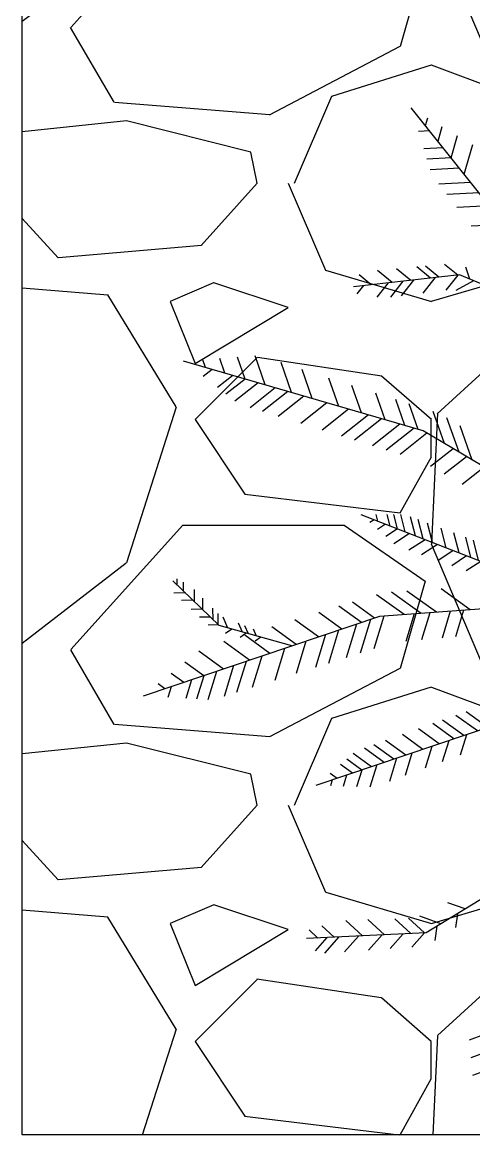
# Model space of a CAD drawing. Extents: x 58467 to 79089, y -33726 to -17391.
# Drawn here: x 76783.94 to 76802.38, y -20874.44 to -20829.01 of the extents above; entities that cross this region are included whole.
import ezdxf

# ---------------------------------------------------------------- set-up
doc = ezdxf.new("R2010")
doc.units = 0
doc.header["$LTSCALE"] = 100
for name, color, linetype in [('BA_elev4', 252, 'Continuous'), ('BA_env_landscp', 84, 'Continuous'), ('BA_furn-fix', 134, 'Continuous')]:
    doc.layers.add(name, color=color, linetype=linetype)

# ---------------------------------------------------------------- blocks, each defined once
blk = doc.blocks.new('MAVİ SEDİR')
for p, q in [((215911.8716054808, 56597.59034718282), (215910.3765419556, 56602.82599665754)), ((215903.6717855713, 56587.30828435443), (215900.8736631522, 56597.10719117464)), ((215909.1169450912, 56594.13617483401), (215916.538062505, 56593.73675527428)), ((215895.0130550279, 56576.45077620862), (215890.8389467983, 56591.06832736379)), ((215886.4234850387, 56565.67999108489), (215880.8843815172, 56585.07769824111)), ((215900.245104547, 56583.01144003677), (215913.0794015247, 56582.32067219651)), ((215895.0130550279, 56576.45077620862), (215911.0397023856, 56575.58818960956)), ((215889.4722293435, 56569.50292632456), (215908.8796277655, 56568.45838086046)), ((215882.1164544036, 56560.27924325353), (215903.2013203212, 56559.14441309357)), ((215876.6832741583, 56553.46637403731), (215897.9651056422, 56552.32094279194)), ((215869.8742591703, 56544.92829385032), (215891.4029334667, 56543.76957702513)), ((215860.0528180122, 56532.61281909995), (215881.9375426571, 56531.43493892437)), ((215890.7266138396, 56499.20259869117), (215899.371833008, 56506.23495866398)), ((215813.0817234965, 56467.95234253223), (215889.6294625041, 56499.32413361954)), ((215882.8474668854, 56496.54464787032), (215885.3188259125, 56504.57588770736)), ((215889.6294625041, 56499.32413361954), (215959.3558964582, 56491.60031569041)), ((215890.7266138396, 56499.20259869117), (215898.4798486609, 56489.36117322731)), ((215903.0912100698, 56497.83293320514), (215912.0424457798, 56505.11421902196)), ((215908.5882517049, 56497.22400849281), (215917.6755359877, 56504.61596154879)), ((215921.6893823992, 56495.77275475142), (215931.1009120218, 56503.42846167004)), ((215933.8818569215, 56494.42215573218), (215943.5951431738, 56502.32332331557)), ((215947.6279637432, 56492.89945594237), (215955.6060425968, 56499.38913784589)), ((215880.2686092899, 56495.48774687263), (215891.9152311545, 56489.21012075549)), ((215905.8067005414, 56497.53212972503), (215913.784292797, 56487.40592029452)), ((215919.78748801, 56495.98343361668), (215927.9730826245, 56485.59320023255)), ((215926.7906398603, 56495.20767230558), (215935.080425466, 56484.68518601057)), ((215936.5533184347, 56494.12622947923), (215943.923109641, 56484.77152108822)), ((215952.8427940202, 56492.32179267603), (215957.14534358, 56486.86043083506)), ((216000.1216885389, 56421.95532577486), (216007.0171228957, 56441.67101901277)), ((216017.4608399337, 56426.99746945053), (216024.1206693656, 56446.03951195331)), ((216030.6893243629, 56430.84425050607), (216035.7079792287, 56445.19378306374)), ((216044.0243204469, 56434.72200464983), (216047.3885865179, 56444.3412446274)), ((216056.6525649493, 56438.39423875764), (216058.4501244333, 56443.5338905229)), ((215986.4826961339, 56417.98917093068), (215993.2148073312, 56437.23788425938)), ((216038.7470135934, 56433.18738863716), (216048.834383249, 56425.22238314144)), ((216052.4102126409, 56437.16058265912), (216058.2429867105, 56432.55501360545)), ((215954.1143466597, 56408.57660713915), (215960.45885583, 56426.71707372562)), ((215968.9460510454, 56412.88959701769), (215975.4681657711, 56431.53788029343)), ((216022.1561001873, 56428.36282904942), (216037.409728982, 56416.31853590598)), ((216030.6893243629, 56430.84425050607), (216043.2857849654, 56420.89806221813)), ((215938.5758968226, 56404.05809900732), (215944.7343373564, 56421.6665509347)), ((215991.9739788931, 56419.58601013032), (216008.8948664341, 56406.22524643704)), ((216002.4602953047, 56422.63538162334), (216019.187171853, 56409.42780936408)), ((216010.8277386536, 56425.06859479522), (216027.3998062177, 56411.98325999241)), ((215916.7233352944, 56397.70347689236), (215922.6200974516, 56414.56372786062)), ((215925.5449091523, 56400.26874908043), (215931.5473072151, 56417.43103832517)), ((215962.523084886, 56411.02182866718), (215979.9888536759, 56397.23082574503)), ((215976.8483344669, 56415.18754387048), (215994.0490668243, 56401.60581419928)), ((215889.8973675418, 56382.74361600925), (215897.8252869889, 56405.41143064543)), ((215899.5468397009, 56388.47077946946), (215906.9076454652, 56409.51708067763)), ((215940.8163952123, 56404.70962540148), (215958.6837670291, 56390.6015159961)), ((215949.4414715117, 56407.21775702369), (215967.1492677875, 56393.23564875688)), ((215881.188490255, 56377.57471527), (215889.0794958308, 56400.13698433421)), ((215919.516980103, 56398.5158556636), (215937.7784198182, 56384.09658952631)), ((215928.8344599109, 56401.22533496952), (215946.9235136865, 56386.94218508482)), ((215910.9949976733, 56395.26550056358), (215928.7125895247, 56381.27565769233)), ((215893.7504292025, 56385.03048865777), (215908.6314207897, 56373.28043053367)), ((215884.9025914193, 56379.7791119587), (215899.5854994743, 56368.18546095312)), ((215873.3604095193, 56372.92858569796), (215887.7849136327, 56361.53897091647)), ((215913.5937053615, 56325.72763268621), (215916.7921990506, 56338.37923768821)), ((215918.5647096025, 56327.66607429201), (215921.7336008994, 56340.20058737242)), ((215925.2947621264, 56330.29045624573), (215928.2115431103, 56341.82774988213)), ((215930.3642548972, 56332.26730342402), (215932.7729353, 56341.79481105559)), ((215935.1512376908, 56334.13398592192), (215937.0801326695, 56341.76370782633)), ((215943.2683909932, 56337.29926740618), (215944.3837272006, 56341.71096694737)), ((215945.7887249157, 56338.28207085977), (215948.5782447263, 56336.45627178994)), ((215898.3779267014, 56319.79424438282), (215901.6670305418, 56332.80425679622)), ((215907.3639023999, 56323.29832289863), (215910.5994946432, 56336.09667080503)), ((215930.3642548972, 56332.26730342402), (215938.1523905864, 56327.16980569596)), ((215938.2864265001, 56335.35655185338), (215943.5072199909, 56331.93943330023)), ((215876.9717557385, 56311.44691446634), (215880.3883335934, 56324.96114887809)), ((215882.0958168258, 56313.44504054325), (215885.4818808332, 56326.83857778197)), ((215889.867456603, 56316.47558913247), (215893.2072403988, 56329.68606552644)), ((215912.2043653127, 56325.18585995282), (215922.904957372, 56318.18209860492)), ((215922.5053606736, 56329.20272998977), (215932.8403322285, 56322.43827491041)), ((215893.6832687558, 56317.96356393161), (215903.8045294964, 56311.3389870509)), ((215904.101592905, 56322.02618629418), (215914.5487339978, 56315.18831390581)), ((215875.6407007755, 56310.92786998463), (215885.1975983494, 56304.67268060237)), ((215884.8719195384, 56314.52758095949), (215894.717565358, 56308.08339981008)), ((216047.8427648379, 56268.62798010567), (216078.1395179308, 56298.05481880628)), ((216071.1662543878, 56291.28177943579), (216071.2063428327, 56297.2142052613)), ((216075.3095172374, 56295.30607627041), (216075.3378021173, 56299.49176997838)), ((215882.5082032915, 56279.03148986327), (215901.6777847543, 56292.89207931952)), ((215904.7983161423, 56277.40861729629), (215924.1678577621, 56291.41378819)), ((215914.8988745652, 56276.67322760646), (215934.3590262802, 56290.74391424101)), ((215926.0903351958, 56275.85841277964), (215944.1584295898, 56288.92257065587)), ((216058.440342894, 56278.92126860165), (216058.4935906712, 56286.8010576163)), ((216063.9896255212, 56284.31121399518), (216064.0441224158, 56292.37585171012)), ((216069.9561285572, 56290.10640009685), (216077.6200222738, 56289.93491578592)), ((215945.4619168248, 56273.61865213002), (215959.9363179554, 56284.08438567172)), ((215954.1670073842, 56270.68229638146), (215968.9007061478, 56281.33551539575)), ((216051.7509353458, 56272.42393483384), (216051.8026773687, 56280.08089715659)), ((216059.0056159832, 56279.4703109352), (216066.1855631329, 56279.30965522482)), ((216064.9975552829, 56285.29020294587), (216072.4423099869, 56285.12362200443)), ((215887.0256612754, 56278.70258804551), (215892.2915046643, 56261.3173480771)), ((215895.7193058169, 56278.0696313024), (215901.0471331396, 56260.47975069425)), ((215909.1059317582, 56277.09499343715), (215914.529203026, 56259.19000359218)), ((215919.3676566055, 56276.34786973008), (215924.8640919036, 56258.20132803331)), ((215939.3679121585, 56274.89171442539), (215945.9120726519, 56253.28609645205)), ((215948.2186733222, 56272.68875740542), (215954.9637091791, 56250.41994720604)), ((215967.0259291113, 56266.34479196646), (215982.142655248, 56277.27495939402)), ((215982.3592035544, 56261.17265179757), (215997.9326603529, 56272.43305889193)), ((216041.9753413966, 56266.99429057413), (216045.193679359, 56274.28072509012)), ((216048.3194868102, 56269.09101390142), (216048.3704564301, 56276.6336733774)), ((216053.6920133806, 56274.30927845664), (216060.637131364, 56274.15387719249)), ((215957.4131217074, 56269.58733402712), (215964.0944851835, 56247.5287388945)), ((215969.236843138, 56265.59901797734), (215975.8363262814, 56243.81075166557)), ((215996.9950646726, 56256.23575945428), (216013.0044783542, 56267.81138570927)), ((215999.8623096431, 56255.26859533409), (216047.8427648379, 56268.62798010567)), ((216023.160898436, 56261.75571203724), (216025.1513740364, 56266.26222138688)), ((216028.4510937942, 56263.22868170832), (216030.7868164892, 56268.51684307085)), ((216032.3593140158, 56264.31686266661), (216034.9500937711, 56270.18248251528)), ((216039.5004199193, 56266.3051885604), (216043.5797723097, 56263.44333049822)), ((216048.3194868102, 56269.09101390142), (216055.0271715436, 56268.94092535153)), ((215977.7480307647, 56262.72806855474), (215984.2885731695, 56241.13439574113)), ((215990.6569097153, 56258.37371282964), (215997.108056974, 56237.07517907568)), ((216014.3001494637, 56250.39849850222), (216030.8250279184, 56262.3468321953)), ((216020.320767439, 56260.96492331637), (216024.1090996684, 56258.30722962001)), ((216027.7590476079, 56245.85861317121), (216044.6848248712, 56258.09681724104)), ((216029.9886623644, 56263.65679290606), (216033.9236892402, 56260.896185998)), ((216004.7930034437, 56253.60539941588), (216011.1462569838, 56232.63006285251)), ((216044.8692464846, 56240.08709011944), (216061.2166995591, 56251.90713617323)), ((216019.7189233102, 56248.57066596836), (216025.9688135147, 56227.93658459618)), ((216030.0667745516, 56245.0801827538), (216036.2450049571, 56224.68268699812)), ((216057.9230571508, 56235.68384678387), (216070.2420250396, 56244.59109166887)), ((216038.3237311078, 56242.29498923006), (216044.4447813475, 56222.08627442142)), ((216049.5025087987, 56238.52422223907), (216055.1365811815, 56219.92327019038)), ((216057.9230571508, 56235.68384678387), (216062.5756792748, 56220.32316357835)), ((216071.0819730529, 56231.24514989832), (216079.3400196423, 56237.21614064268)), ((216065.8743496957, 56233.00175825034), (216069.6002152951, 56220.70077192187)), ((216079.357134849, 56228.45381547799), (216081.5115252398, 56221.34107186541)), ((216083.5434695806, 56227.04170287894), (216087.9558227218, 56230.23206024511)), ((215870.8227116401, 56201.66971374518), (215885.1106164064, 56211.99948746379)), ((215877.7895421634, 56199.31930170951), (215891.9425707137, 56209.55156352462)), ((215886.7486292028, 56196.2967585408), (215900.728211915, 56206.40362364525)), ((215893.1977384113, 56194.12101106822), (215907.0524678714, 56204.13761060459)), ((215902.979072552, 56190.8210649288), (215916.6444376618, 56200.70075909509)), ((215885.0733722781, 56196.86194295649), (215889.1702242857, 56183.33364560863)), ((215896.6917228237, 56192.94223931712), (215900.9123554642, 56179.00520345373)), ((215913.6902936216, 56187.2074011782), (215927.1482919868, 56196.93717472387)), ((215924.9999828773, 56183.39183114853), (215938.2390282931, 56192.96330755697)), ((215907.7816283516, 56189.20081811561), (215912.1204116297, 56174.87363465722)), ((215920.894061842, 56184.77705304916), (215925.3725435489, 56169.98856860158)), ((215932.8407714554, 56180.74657032567), (215945.9280210307, 56190.20830239382)), ((215939.0972443349, 56178.63581291484), (215952.0633700529, 56188.00997566752)), ((215947.5676436855, 56175.77813918305), (215959.5022117676, 56184.40651330334)), ((215931.0921573093, 56181.33650339794), (215935.6792884072, 56166.18924561278)), ((215944.056921567, 56176.96255776387), (215948.4873184228, 56162.33285526923)), ((215953.9480735736, 56173.6255621752), (215963.8036508056, 56180.7508814112)), ((215959.9729382834, 56171.5929428256), (215967.8653815535, 56177.29896861463)), ((215953.9480735736, 56173.6255621752), (215957.2866925226, 56162.60104144822)), ((215963.9188660692, 56170.26169813278), (215966.1569164541, 56162.87138697916)), ((215970.1891334492, 56168.14628684679), (215974.7527451757, 56171.44565629574)), ((215973.3612089633, 56167.07611807471), (215974.557020653, 56163.12740426206)), ((215832.1279493236, 56115.01764919693), (215911.4518617018, 56066.58660488403)), ((215885.8537740776, 56082.21546229769), (215897.1536118912, 56086.15145798204)), ((215890.9386519265, 56079.11090104946), (215892.2106014259, 56070.04151655577)), ((215901.7515164038, 56072.50912986913), (215915.7884861349, 56077.39853210608)), ((215912.6905216965, 56066.5260338415), (215923.0433977582, 56076.06193113118)), ((215921.6064061573, 56066.09004299719), (215932.116171604, 56075.77044902547)), ((215938.9873996917, 56065.24010443202), (215949.8030117874, 56075.2022217658)), ((215953.4060226814, 56064.53502714678), (215964.4753537325, 56074.7308416566)), ((215904.4239019843, 56070.87751059333), (215905.7350344772, 56061.52873950877)), ((215972.0529565137, 56063.62318351972), (215980.1956639384, 56071.12332369321)), ((215982.8183380937, 56063.09675141701), (215988.5635223127, 56068.38856465772)), ((215911.4518617018, 56066.58660488403), (215990.1714890863, 56062.73717895692)), ((215912.6905216965, 56066.5260338415), (215921.0279008685, 56057.18581307724)), ((215926.6498819104, 56065.84341471689), (215935.2823809506, 56056.17257630142)), ((215940.4561408078, 56065.16828231701), (215949.3805229458, 56055.17045234752)), ((215956.024912403, 56064.40696223682), (215965.2784395553, 56054.04039683691)), ((215968.9087035908, 56063.77693893151), (215978.4346116186, 56053.10522997799)), ((215976.9309081335, 56063.38464944556), (215984.6249026026, 56054.76520136512)), ((215864.3171428296, 56002.93820203804), (215883.2091224238, 55995.8638951636)), ((215867.8739639804, 55989.62882383751), (215882.1104134698, 55984.29783075717)), ((215871.4594235522, 55976.21228265067), (215881.002858052, 55972.63863998652))]:
    blk.add_line(p, q)
for points in [[(215733.4426660906, 56289.88447982464), (215818.9489951504, 56481.07118845222), (215921.2796619527, 56609.38746331527)], [(215733.4426660906, 56289.88447982464), (215913.5458313861, 56396.77947370035), (216071.1415706508, 56442.60757347062)], [(215733.4426660906, 56289.88447982464), (215860.7706196467, 56305.12928632936), (215954.3964806886, 56341.63866262959)], [(215733.4426660906, 56289.88447982464), (215866.3579870582, 56203.17598583811), (215984.1948731359, 56163.4211454761)], [(215733.4426660906, 56289.88447982464), (215942.3263698442, 56274.67631848499), (216097.8411571337, 56222.21888147901)]]:
    blk.add_lwpolyline(points)
blk = doc.blocks.new('FRN35_A_R')
at = {"layer": 'BA_elev4'}
h = blk.add_hatch(dxfattribs=at)
h.set_pattern_fill('GRAVEL', color=256, angle=90, style=0)
h.set_pattern_definition([(318.0127875, (57945.15012413157, -45787.03264115117), (228.5999999858178, -203.2000000159581), [3.4172144, -338.30483639565]), (274.969741, (57947.69012413157, -45789.31864115117), (-25.40000144697924, 304.799999879405), [5.864047199999999, -580.5404889352399]), (222.5104470999999, (57948.19812413157, -45795.16064115117), (279.3999999024596, 254.0000001072749), [4.1348152, -409.347227941]), (357.2736889999999, (57954.54812413157, -45805.06664115117), (-507.9999999973313, 25.40000005319725), [5.340045199999998, -528.6643742573797]), (22.83365418000001, (57959.88212413157, -45805.32064115117), (-304.7999999955546, -127.0000000106341), [5.236336999999999, -518.3980774534398]), (87.27368899999998, (57964.70812413158, -45803.28864115117), (-25.40000005319728, -507.9999999973313), [5.340045199999998, -528.6643742573797]), (127.69424047, (57964.96212413157, -45797.95464115117), (254.0000000190041, -330.1999999853589), [7.061936599999999, -699.1311531424701]), (162.25532837, (57960.64412413157, -45792.36664115117), (-558.7999999847885, 177.8000000477929), [6.667195199999999, -660.0525660190499]), (211.42956562, (57954.29412413157, -45790.33464115117), (-330.1999999822602, -203.2000000288312), [5.358129999999999, -530.45545698712]), (265.2363582999999, (57949.72212413157, -45793.12864115117), (25.40000004389256, 279.3999999959952), [6.117132799999999, -299.7393695]), (312.3974378, (57949.21412413157, -45799.22464115117), (279.4000000106399, -304.7999999902466), [7.910779199999999, -783.1677251217699]), (228.81407483, (57954.80212413157, -45779.92064115117), (-152.4000000123918, -177.7999999893351), [2.700045399999999, -267.3056582434399]), (261.4692344, (57953.02412413157, -45781.95264115117), (50.79999994237343, 330.2000000088966), [5.136819799999999, -508.5463899704]), (314.9999999999999, (57952.26212413157, -45787.03264115117), (25.40000000000239, -3.552713678800501e-15), [3.5920934, -32.32893108428]), (293.19859051, (57949.21412413157, -45788.81064115117), (-50.79999999109334, 127.0000000034609), [1.934413199999999, -191.5062236889399]), (21.80140949000004, (57949.97612413157, -45790.58864115117), (-76.19999999822872, -25.40000000531496), [2.7356562, -134.0475299]), (120.96375653, (57952.51612413157, -45789.57264115117), (-50.79999999721125, 76.20000000186383), [4.443196599999999, -143.6629815291]), (251.56505118, (57950.23012413157, -45785.76264115117), (25.39999999733753, 50.80000000132583), [3.2128714, -77.10898116828]), (106.389540334, (57949.97612413157, -45805.32064115117), (-76.20000000000243, 254.0000000000014), [4.50088, -445.58826672539]), (160.34617594, (57948.70612413158, -45801.00264115117), (279.3999999967041, -101.6000000092932), [3.7759894, -373.822156782]), (23.19859050999997, (57945.15012413157, -45785.76264115117), (-127.0000000035529, -50.79999999113262), [3.868800999999999, -189.5718358889399]), (73.61045967000004, (57948.70612413158, -45784.23864115117), (-76.19999998222859, -254.0000000053229), [4.500879999999999, -445.5882667253999]), (69.44395478000001, (57965.72412413157, -45805.32064115117), (-50.8000000000021, -126.9999999999986), [4.340351999999998, -212.67734313106]), (24.77514060000005, (57967.24812413157, -45801.25664115117), (-279.3999999312726, -127.0000001511693), [3.636721199999999, -360.0359338071999]), (156.80140949, (57970.55012413157, -45785.50864115117), (-127.000000003193, 50.79999999202298), [3.868801, -189.57183588894]), (107.35402464, (57966.99412413158, -45783.98464115117), (101.6000000213246, -330.1999999934302), [4.257827400000001, -421.523759802]), (159.44395478, (57970.55012413157, -45797.95464115117), (126.9999999996463, -50.80000000088461), [2.170176, -214.84751913106]), (191.309932474, (57970.55012413157, -45787.03264115117), (-101.6000000000037, -25.400000000004), [1.295146, -128.21994964526]), (255.963756532, (57969.28012413158, -45787.28664115117), (25.39999999999865, 76.19999999999513), [5.236336999999999, -99.49054589068997]), (276.00900596, (57968.01012413157, -45792.36664115117), (-25.40000001329354, 253.9999999986537), [4.852669999999997, -480.4136486333699]), (33.69006753000003, (57954.80212413157, -45789.57264115117), (-50.79999999823702, -25.40000000352969), [3.6632388, -87.9177635968]), (83.15722659000001, (57957.85012413158, -45787.54064115117), (50.79999997739394, 431.8000000026568), [6.3955676, -633.1600906503099]), (150.9453959, (57958.61212413157, -45781.19064115117), (177.7999999984025, -101.6000000027969), [2.615082399999999, -258.8939231810999]), (180, (57956.32612413157, -45779.92064115117), (-25.4, -25.4), [1.524, -23.876]), (210.25643716, (57967.24812413157, -45792.87464115117), (177.800000007098, 101.5999999875716), [3.5286696, -349.3394077319999]), (138.0127875, (57964.20012413157, -45794.65264115117), (-228.599999985102, 203.2000000167534), [6.8344288, -334.8876219956499]), (90, (57959.12012413157, -45790.08064115117), (-25.4, 25.4), [6.604, -18.796]), (55.3048465, (57959.12012413157, -45783.47664115117), (177.7999998625458, 254.0000000962153), [4.016095599999998, -397.5931672413999]), (344.0546040999999, (57961.40612413157, -45780.17464115117), (101.6000000004475, -25.39999999822557), [3.6982908, -181.21650038772]), (297.64597536, (57964.96212413157, -45781.19064115117), (253.9999999663075, -482.6000000177335), [6.021450999999998, -596.1246442293798]), (265.42607874, (57967.75612413157, -45786.52464115117), (-25.39999999999478, -330.1999999999883), [6.370294599999998, -630.6584645623999])])
h.paths.add_polyline_path([(91128.18767962765, -1828.965652473838), (91293.19617665902, -1828.965652473838), (91293.19617665902, -1905.115631201108), (91128.18767962765, -1905.115631201108)])
at = {"layer": 'BA_furn-fix'}
blk.add_lwpolyline([(91128.18767962765, -1828.965652473838), (91293.19617665902, -1828.965652473838), (91293.19617665902, -1905.115631201108), (91128.18767962765, -1905.115631201108)], close=True, dxfattribs=at)
at = {"layer": 'BA_env_landscp', "xscale": -0.06206571674849529, "yscale": 0.06206571674849529, "zscale": 0.06206571674849527, "rotation": 90}
blk.add_blockref('MAVİ SEDİR', (94764.75959021566, 11512.08520819), dxfattribs=at)

msp = doc.modelspace()

# ---------------------------------------------------------------- block references
at = {"rotation": 270}
msp.add_blockref('FRN35_A_R', (78689.0513106211, 70418.75470608473), dxfattribs=at)

doc.saveas('drawing.dxf')
